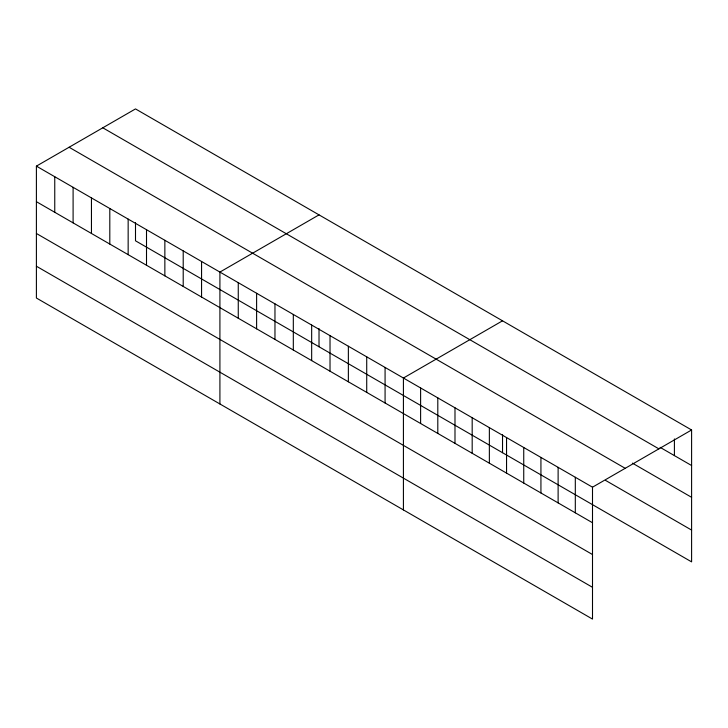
<?xml version="1.0" encoding="UTF-8"?>
<svg xmlns="http://www.w3.org/2000/svg" width="728" height="728" viewBox="0 0 728 728"><rect width="100%" height="100%" fill="white"/><g stroke="black" fill="none" stroke-linecap="round" stroke-linejoin="round"><path stroke-width="1.09" d="M36.4 166.13L592.501 487.196L592.501 619.082L36.4 298.025L36.4 166.13L135.499 108.918L691.6 429.975L691.6 561.87L135.499 240.804L135.499 222.641M319.019 214.869L219.911 272.081L219.911 403.976M502.529 320.811L403.421 378.032L403.421 509.928M592.501 487.196L691.6 429.975M660.087 447.338L691.6 465.529M102.803 127.8L658.895 448.858M632.395 463.135L691.6 497.315M69.105 147.256L625.197 468.313M605.66 480.453L691.6 530.075M36.4 201.683L592.501 522.74M36.4 233.479L592.501 554.536M36.4 266.23L592.501 587.296M674.41 438.939L674.41 455.601M575.311 477.268L575.311 512.821M558.121 467.349L558.121 502.893M540.931 457.421L540.931 492.974M523.741 447.502L523.741 483.046M506.551 437.574L506.551 473.127M502.529 434.543L502.529 452.707M489.362 427.654L489.362 463.199M472.181 417.726L472.181 453.28M454.991 407.807L454.991 443.352M437.801 397.879L437.801 433.433M420.611 387.96L420.611 423.505M385.076 367.44L385.076 402.994M366.721 356.838L366.721 392.392M348.366 346.246L348.366 381.8M330.021 335.654L330.021 371.207M319.019 328.592L319.019 346.756M311.666 325.061L311.666 360.606M293.32 314.46L293.32 350.013M274.966 303.867L274.966 339.421M256.611 293.275L256.611 328.829M238.265 282.682L238.265 318.227M201.565 261.489L201.565 297.042M183.21 250.896L183.21 286.441M164.856 240.295L164.856 275.848M146.51 229.702L146.51 265.256M128.155 219.11L128.155 254.664M109.801 208.517L109.801 244.062M91.455 197.916L91.455 233.47M73.1 187.323L73.1 222.877M54.755 176.731L54.755 212.276"/></g></svg>
